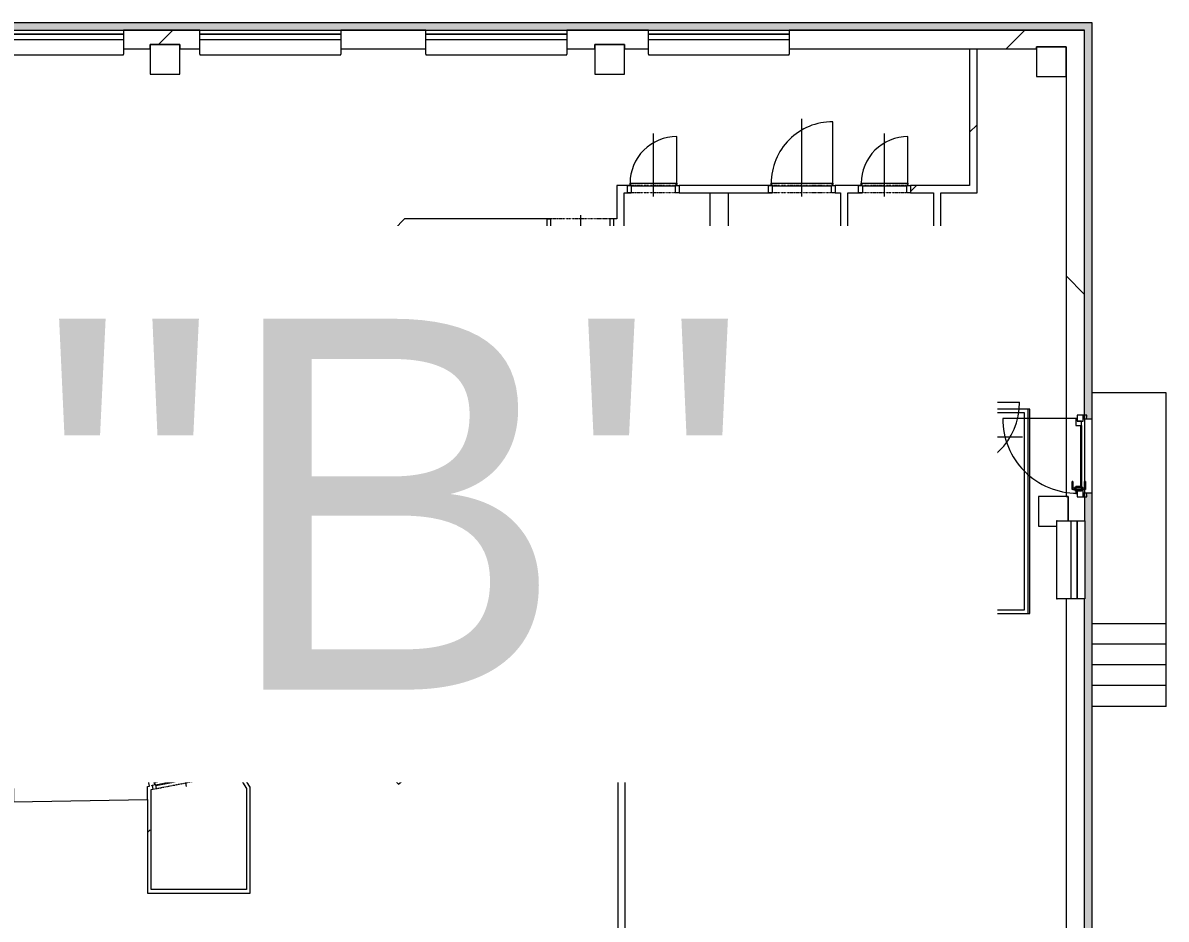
# Model space of a CAD drawing. Header units: millimetres. Extents: x -3281 to 232784, y -45352 to 20466.
# Drawn here: x 153150 to 168576, y -4219 to 7864 of the extents above; entities that cross this region are included whole.
import ezdxf

# ---------------------------------------------------------------- set-up
doc = ezdxf.new("R2010")
doc.units = ezdxf.units.MM
doc.linetypes.add('Čerchovaná se dvěma tečkami', pattern=[2.59, 1, -0.53, 0, -0.53, 0, -0.53])
for name, color, linetype, lineweight in [('A-AREA', 32, 'Continuous', 13), ('A-DOOR', 31, 'Continuous', 13), ('A-DOOR-FRAM', 31, 'Continuous', 25), ('A-FLOR', 192, 'Continuous', 13), ('A-FLOR-HRAL', 11, 'Continuous', 13), ('A-GENM', 13, 'Continuous', 13), ('A-GLAZ', 151, 'Continuous', 13), ('A-GLAZ-SILL', 1, 'Continuous', 13), ('A-WALL', 113, 'Continuous', 13), ('G-ANNO-TEXT', 231, 'Continuous', 9), ('I-FURN', 30, 'Continuous', 9), ('S-COLS', 52, 'Continuous', 13), ('S-STRS', 31, 'Continuous', 13), ('S-STRS-MBND', 31, 'Continuous', 13)]:
    doc.layers.add(name, color=color, linetype=linetype, lineweight=lineweight)
doc.layers.add('A-WALL-PATT', color=111, linetype='Continuous')
doc.styles.add('Arial_3', font='arial.ttf', dxfattribs={"height": 5000})
pattern_1 = [(45, (83167, 0), (-7184.2, 7184.2), []), (45, (86041, 0), (-7184.2, 7184.2), []), (45, (91788, 0), (-4310.5, 10057.9), [4064, -2032, 67.06, -1964.94])]
pattern_2 = [(45, (83167, 0), (-4242.64, 4242.64), [])]
pattern_3 = [(45, (83167, 0), (-7184.2, 7184.2), []), (45, (86041, -3e-12), (-7184.2, 7184.2), []), (45, (91788, -7e-12), (-4310.5, 10057.9), [4064, -2032, 67.06, -1964.94])]

# ---------------------------------------------------------------- blocks, each defined once
blk = doc.blocks.new('OKNO_2k_ - OKNO_2k_1900x1400-1963744-Mapka _ závislý 11')
at = {"layer": 'A-GLAZ', "lineweight": 9}
for p, q in [((-950, 126), (950, 126)), ((-950, 75), (-950, 126)), ((950, 75), (-950, 75)), ((-950, 75), (950, 75)), ((-950, -5), (-950, 75)), ((950, 126), (950, 75)), ((950, 75), (950, -5)), ((950, -5), (-950, -5))]:
    blk.add_line(p, q, dxfattribs=at)
blk = doc.blocks.new('Betonový čtvercový sloup - 400 x 400-2030943-Mapka _ závislý 11')
at = {"layer": 'S-COLS', "lineweight": 9}
h = blk.add_hatch(dxfattribs=at)
h.set_pattern_fill('FP_226', color=256, style=0, pattern_type=2)
h.set_pattern_definition([(45, (-77898, -1279), (-7184.2, 7184.2), []), (45, (-75025, -1279), (-7184.2, 7184.2), []), (45, (-69277, -1279), (-4310.5, 10057.9), [4064, -2032, 67.06, -1964.94])])
h.paths.add_polyline_path([(200, -200), (200, 200), (-200, 200), (-200, -200)])
for p, q in [((200, 200), (-200, 200)), ((-200, 200), (-200, -200)), ((200, -200), (200, 200)), ((-200, -200), (200, -200))]:
    blk.add_line(p, q, dxfattribs=at)
blk = doc.blocks.new('Betonový čtvercový sloup - 400 x 400-V93-Mapka _ závislý 11')
at = {"layer": 'S-COLS', "lineweight": 9}
h = blk.add_hatch(dxfattribs=at)
h.set_pattern_fill('FP_227', color=256, style=0, pattern_type=2)
h.set_pattern_definition([(45, (-71899, -1279), (-7184.2, 7184.2), []), (45, (-69026, -1279), (-7184.2, 7184.2), []), (45, (-63278, -1279), (-4310.5, 10057.9), [4064, -2032, 67.06, -1964.94])])
h.paths.add_polyline_path([(200, -200), (200, 200), (-200, 200), (-200, -200)])
for p, q in [((200, 200), (-200, 200)), ((-200, 200), (-200, -200)), ((200, -200), (200, 200)), ((-200, -200), (200, -200))]:
    blk.add_line(p, q, dxfattribs=at)
blk = doc.blocks.new('OKNO_1k - OKNO_1k_900x550-2034296-Mapka _ závislý 11')
at = {"layer": 'A-GLAZ', "lineweight": 9}
for p, q in [((-525, 126), (525, 126)), ((-525, 25), (-525, 126)), ((525, 25), (-525, 25)), ((-525, 25), (525, 25)), ((-525, -55), (-525, 25)), ((525, 126), (525, 25)), ((525, 25), (525, -55)), ((525, -55), (-525, -55))]:
    blk.add_line(p, q, dxfattribs=at)
blk = doc.blocks.new('parapet s nosem_vnitní - parapet s nosem_vnitní-1688577-Mapka _ závislý 11')
at = {"layer": 'A-GENM', "lineweight": 9}
for p, q in [((-525, -190), (-525, 0)), ((525, 0), (525, -190)), ((-525, -190), (-525, -200)), ((-525, -200), (525, -200)), ((-525, -200), (525, -200)), ((525, -200), (525, -190))]:
    blk.add_line(p, q, dxfattribs=at)
blk = doc.blocks.new('parapet s nosem_vnitní - parapet s nosem_vnitní-1349022-Mapka _ závislý 11')
at = {"layer": 'A-GENM', "lineweight": 9}
for p, q in [((-950, -190), (-950, 0)), ((950, 0), (950, -190)), ((-950, -190), (-950, -200)), ((-950, -200), (950, -200)), ((-950, -200), (950, -200)), ((950, -200), (950, -190))]:
    blk.add_line(p, q, dxfattribs=at)
blk = doc.blocks.new('OKNO_dvere vchod_1k_nadsvetlik - vstupni dvere 1000_2200-1689678-Mapka _ závislý 11')
at = {"layer": 'A-GLAZ', "lineweight": 9}
for p, q in [((-990, -20), (-1040, -20)), ((-1040, -20), (-1040, -71)), ((-1040, -70), (-1040, -150)), ((-960, -70), (-1040, -70)), ((-1040, -71), (-990, -71)), ((-1040, -150), (-960, -150)), ((-995, -150), (-995, -1155)), ((-960, -150), (-995, -150)), ((-995, -150), (-995, -170)), ((-990, -71), (-990, -20)), ((-960, -150), (-960, -70)), ((-960, -90), (-960, -150)), ((-900, -90), (-960, -90)), ((-900, -170), (-900, -90)), ((-900, -90), (-80, -90)), ((-147, -40), (-37, -40)), ((-37, -40), (-147, -40)), ((-147, -53), (-147, -40)), ((-147, -40), (-147, -53)), ((-147, -53), (-37, -53)), ((-37, -53), (-147, -53)), ((-20, -90), (-80, -90)), ((-80, -90), (-80, -170)), ((-70, -80), (-70, -180)), ((-24, -80), (-70, -80)), ((-24, -80), (-70, -80)), ((-24, -80), (-70, -80)), ((-24, -80), (-70, -80)), ((-57, -53), (-57, -207)), ((-37, -53), (-57, -53)), ((-37, -53), (-57, -53)), ((-51, -80), (-43, -80)), ((-51, -80), (-43, -80)), ((-37, -40), (-37, -53)), ((-37, -40), (-37, -53)), ((-37, -207), (-37, -53)), ((-24, -180), (-24, -80)), ((-24, -180), (-24, -151)), ((60, -70), (-20, -70)), ((-20, -70), (-20, -150)), ((-20, -150), (-20, -90)), ((-20, -150), (60, -150)), ((15, -150), (-20, -150)), ((60, -20), (10, -20)), ((10, -20), (10, -71)), ((10, -71), (60, -71)), ((15, -170), (15, -150)), ((60, -71), (60, -20)), ((60, -150), (60, -70)), ((-995, -170), (-900, -170)), ((-147, -207), (-37, -207)), ((-37, -207), (-147, -207)), ((-147, -207), (-147, -220)), ((-147, -220), (-147, -207)), ((-147, -220), (-37, -220)), ((-37, -220), (-147, -220)), ((-80, -170), (15, -170)), ((-70, -180), (-24, -180)), ((-70, -180), (-24, -180)), ((-70, -180), (-24, -180)), ((-70, -180), (-24, -180)), ((-57, -207), (-37, -207)), ((-57, -207), (-37, -207)), ((-43, -180), (-51, -180)), ((-43, -180), (-51, -180)), ((-37, -207), (-37, -220)), ((-37, -207), (-37, -220))]:
    blk.add_line(p, q, dxfattribs=at)
blk.add_arc((-995, -150), 1005, 270, 0, dxfattribs=at)
at = {"layer": 'A-GLAZ-SILL', "lineweight": 9}
blk.add_line((-1040, -50), (60, -50), dxfattribs=at)
blk = doc.blocks.new('DVERE_1k_oblozka - DD03_01_600x1970_koupelna-2058719-Mapka _ závislý 11')
at = {"layer": 'A-DOOR', "lineweight": 9}
for p, q in [((-315, 47), (-315, 707)), ((0, -103), (0, 747)), ((-300, 47), (-350, 47)), ((-350, 47), (-350, -53)), ((315, 77), (-315, 77)), ((-315, 77), (-315, 62)), ((-315, 62), (-300, 62)), ((-300, -53), (-300, 47)), ((-300, 37), (300, 37)), ((205, 77), (-205, 77)), ((300, 62), (315, 62)), ((350, 47), (300, 47)), ((300, 47), (300, -53)), ((315, 62), (315, 77)), ((315, 77), (315, 47)), ((350, -53), (350, 47)), ((-350, -53), (-300, -53)), ((300, -53), (350, -53))]:
    blk.add_line(p, q, dxfattribs=at)
at = {"layer": 'A-DOOR', "linetype": 'Čerchovaná se dvěma tečkami', "lineweight": 9}
for p, q in [((-300, 47), (300, 47)), ((-300, -53), (300, -53))]:
    blk.add_line(p, q, dxfattribs=at)
at = {"layer": 'A-DOOR', "lineweight": 9}
blk.add_arc((-315, 77), 630, 360, 90, dxfattribs=at)
at = {"layer": 'A-DOOR-FRAM', "lineweight": 9}
for p, q in [((-300, 47), (-350, 47)), ((-300, -53), (-300, 47)), ((300, 47), (300, -53)), ((300, 47), (350, 47)), ((-350, -53), (-300, -53)), ((350, -53), (300, -53))]:
    blk.add_line(p, q, dxfattribs=at)
blk = doc.blocks.new('DVERE_1k_oblozka - DD03_01_600x1970_koupelna-2058716-Mapka _ závislý 11')
at = {"layer": 'A-DOOR', "lineweight": 9}
for p, q in [((-350, 53), (-300, 53)), ((-350, -47), (-350, 53)), ((-300, 53), (-300, -47)), ((0, 103), (0, -747)), ((300, 53), (350, 53)), ((300, -47), (300, 53)), ((350, 53), (350, -47)), ((-300, -47), (-350, -47)), ((-315, -47), (-315, -707)), ((-315, -62), (-300, -62)), ((-315, -77), (-315, -62)), ((315, -77), (-315, -77)), ((-300, -37), (300, -37)), ((205, -77), (-205, -77)), ((350, -47), (300, -47)), ((300, -62), (315, -62)), ((315, -77), (315, -47)), ((315, -62), (315, -77))]:
    blk.add_line(p, q, dxfattribs=at)
at = {"layer": 'A-DOOR', "linetype": 'Čerchovaná se dvěma tečkami', "lineweight": 9}
for p, q in [((-300, 53), (300, 53)), ((-300, -47), (300, -47))]:
    blk.add_line(p, q, dxfattribs=at)
at = {"layer": 'A-DOOR', "lineweight": 9}
blk.add_arc((-315, -77), 630, 270, 0, dxfattribs=at)
at = {"layer": 'A-DOOR-FRAM', "lineweight": 9}
for p, q in [((-350, 53), (-300, 53)), ((-300, 53), (-300, -47)), ((300, -47), (300, 53)), ((350, 53), (300, 53)), ((-300, -47), (-350, -47)), ((300, -47), (350, -47))]:
    blk.add_line(p, q, dxfattribs=at)
blk = doc.blocks.new('DVERE_1k_oblozka - DD03_01_900x1970-2058718-Mapka _ závislý 11')
at = {"layer": 'A-DOOR', "lineweight": 9}
for p, q in [((-465, 47), (-465, 1007)), ((0, -103), (0, 1047)), ((-450, 47), (-500, 47)), ((-500, 47), (-500, -53)), ((465, 77), (-465, 77)), ((-465, 77), (-465, 62)), ((-465, 62), (-450, 62)), ((-450, -53), (-450, 47)), ((-450, 37), (450, 37)), ((355, 77), (-355, 77)), ((450, 62), (465, 62)), ((500, 47), (450, 47)), ((450, 47), (450, -53)), ((465, 62), (465, 77)), ((465, 77), (465, 47)), ((500, -53), (500, 47)), ((-500, -53), (-450, -53)), ((450, -53), (500, -53))]:
    blk.add_line(p, q, dxfattribs=at)
at = {"layer": 'A-DOOR', "linetype": 'Čerchovaná se dvěma tečkami', "lineweight": 9}
for p, q in [((-450, 47), (450, 47)), ((-450, -53), (450, -53))]:
    blk.add_line(p, q, dxfattribs=at)
at = {"layer": 'A-DOOR', "lineweight": 9}
blk.add_arc((-465, 77), 930, 360, 90, dxfattribs=at)
at = {"layer": 'A-DOOR-FRAM', "lineweight": 9}
for p, q in [((-450, 47), (-500, 47)), ((-450, -53), (-450, 47)), ((450, 47), (450, -53)), ((450, 47), (500, 47)), ((-500, -53), (-450, -53)), ((500, -53), (450, -53))]:
    blk.add_line(p, q, dxfattribs=at)
blk = doc.blocks.new('DVERE_1k_oblozka - DD03_01_800x1970_koupelna-1930961-Mapka _ závislý 11')
at = {"layer": 'A-DOOR', "lineweight": 9}
for p, q in [((-415, 72), (-415, 932)), ((0, -128), (0, 972)), ((-400, 72), (-450, 72)), ((-450, 72), (-450, -78)), ((415, 102), (-415, 102)), ((-415, 102), (-415, 87)), ((-415, 87), (-400, 87)), ((-400, -78), (-400, 72)), ((-400, 62), (400, 62)), ((305, 102), (-305, 102)), ((400, 87), (415, 87)), ((450, 72), (400, 72)), ((400, 72), (400, -78)), ((415, 87), (415, 102)), ((415, 102), (415, 72)), ((450, -78), (450, 72)), ((-450, -78), (-400, -78)), ((400, -78), (450, -78))]:
    blk.add_line(p, q, dxfattribs=at)
at = {"layer": 'A-DOOR', "linetype": 'Čerchovaná se dvěma tečkami', "lineweight": 9}
for p, q in [((-400, 72), (400, 72)), ((-400, -78), (400, -78))]:
    blk.add_line(p, q, dxfattribs=at)
at = {"layer": 'A-DOOR', "lineweight": 9}
blk.add_arc((-415, 102), 830, 360, 90, dxfattribs=at)
at = {"layer": 'A-DOOR-FRAM', "lineweight": 9}
for p, q in [((-400, 72), (-450, 72)), ((-400, -78), (-400, 72)), ((400, 72), (400, -78)), ((400, 72), (450, 72)), ((-450, -78), (-400, -78)), ((450, -78), (400, -78))]:
    blk.add_line(p, q, dxfattribs=at)
blk = doc.blocks.new('DVERE_1k_oblozka - DD03_01_600x1970_koupelna-2058720-Mapka _ závislý 11')
at = {"layer": 'A-DOOR', "lineweight": 9}
for p, q in [((0, -128), (0, 772)), ((-315, 72), (-315, 732)), ((-300, 72), (-350, 72)), ((-350, 72), (-350, -78)), ((315, 102), (-315, 102)), ((-315, 102), (-315, 87)), ((-315, 87), (-300, 87)), ((-300, -78), (-300, 72)), ((-300, 62), (300, 62)), ((205, 102), (-205, 102)), ((300, 87), (315, 87)), ((350, 72), (300, 72)), ((300, 72), (300, -78)), ((315, 87), (315, 102)), ((315, 102), (315, 72)), ((350, -78), (350, 72)), ((-350, -78), (-300, -78)), ((300, -78), (350, -78))]:
    blk.add_line(p, q, dxfattribs=at)
at = {"layer": 'A-DOOR', "linetype": 'Čerchovaná se dvěma tečkami', "lineweight": 9}
for p, q in [((-300, 72), (300, 72)), ((-300, -78), (300, -78))]:
    blk.add_line(p, q, dxfattribs=at)
at = {"layer": 'A-DOOR', "lineweight": 9}
blk.add_arc((-315, 102), 630, 360, 90, dxfattribs=at)
at = {"layer": 'A-DOOR-FRAM', "lineweight": 9}
for p, q in [((-300, 72), (-350, 72)), ((-300, -78), (-300, 72)), ((300, 72), (300, -78)), ((300, 72), (350, 72)), ((-350, -78), (-300, -78)), ((350, -78), (300, -78))]:
    blk.add_line(p, q, dxfattribs=at)
blk = doc.blocks.new('DVERE_1k_oblozka - DD03_01_800x1970_koupelna-2058714-Mapka _ závislý 11')
at = {"layer": 'A-DOOR', "lineweight": 9}
for p, q in [((0, -103), (0, 947)), ((-415, 47), (-415, 907)), ((-400, 47), (-450, 47)), ((-450, 47), (-450, -53)), ((415, 77), (-415, 77)), ((-415, 77), (-415, 62)), ((-415, 62), (-400, 62)), ((-400, -53), (-400, 47)), ((-400, 37), (400, 37)), ((305, 77), (-305, 77)), ((400, 62), (415, 62)), ((450, 47), (400, 47)), ((400, 47), (400, -53)), ((415, 62), (415, 77)), ((415, 77), (415, 47)), ((450, -53), (450, 47)), ((-450, -53), (-400, -53)), ((400, -53), (450, -53))]:
    blk.add_line(p, q, dxfattribs=at)
at = {"layer": 'A-DOOR', "linetype": 'Čerchovaná se dvěma tečkami', "lineweight": 9}
for p, q in [((-400, 47), (400, 47)), ((-400, -53), (400, -53))]:
    blk.add_line(p, q, dxfattribs=at)
at = {"layer": 'A-DOOR', "lineweight": 9}
blk.add_arc((-415, 77), 830, 360, 90, dxfattribs=at)
at = {"layer": 'A-DOOR-FRAM', "lineweight": 9}
for p, q in [((-400, 47), (-450, 47)), ((-400, -53), (-400, 47)), ((400, 47), (400, -53)), ((400, 47), (450, 47)), ((-450, -53), (-400, -53)), ((450, -53), (400, -53))]:
    blk.add_line(p, q, dxfattribs=at)
blk = doc.blocks.new('DVERE_1k_oblozka - DD03_01_800x1970_koupelna-2058717-Mapka _ závislý 11')
at = {"layer": 'A-DOOR', "lineweight": 9}
for p, q in [((-450, 53), (-400, 53)), ((-450, -47), (-450, 53)), ((-400, 53), (-400, -47)), ((0, 103), (0, -947)), ((400, 53), (450, 53)), ((400, -47), (400, 53)), ((450, 53), (450, -47)), ((-400, -47), (-450, -47)), ((-415, -47), (-415, -907)), ((-415, -62), (-400, -62)), ((-415, -77), (-415, -62)), ((415, -77), (-415, -77)), ((-400, -37), (400, -37)), ((305, -77), (-305, -77)), ((450, -47), (400, -47)), ((400, -62), (415, -62)), ((415, -77), (415, -47)), ((415, -62), (415, -77))]:
    blk.add_line(p, q, dxfattribs=at)
at = {"layer": 'A-DOOR', "linetype": 'Čerchovaná se dvěma tečkami', "lineweight": 9}
for p, q in [((-400, 53), (400, 53)), ((-400, -47), (400, -47))]:
    blk.add_line(p, q, dxfattribs=at)
at = {"layer": 'A-DOOR', "lineweight": 9}
blk.add_arc((-415, -77), 830, 270, 0, dxfattribs=at)
at = {"layer": 'A-DOOR-FRAM', "lineweight": 9}
for p, q in [((-450, 53), (-400, 53)), ((-400, 53), (-400, -47)), ((400, -47), (400, 53)), ((450, 53), (400, 53)), ((-400, -47), (-450, -47)), ((400, -47), (450, -47))]:
    blk.add_line(p, q, dxfattribs=at)
blk = doc.blocks.new('Typ horního madla - Horní madlo_Vnitřní_-2021735-Mapka _ závislý 11')
at = {"layer": 'A-FLOR-HRAL', "lineweight": 9}
for p, q in [((81250, 2608), (81250, 2658)), ((82650, 2658), (81250, 2658)), ((83549, 2658), (82650, 2658)), ((83549, -97), (83549, 2658)), ((82650, 2608), (81250, 2608)), ((83499, 2608), (82650, 2608)), ((83499, -47), (83499, 2608)), ((78696, -47), (78696, -97)), ((78696, -47), (80352, -47)), ((78696, -97), (80375, -97)), ((80375, -97), (80352, -47)), ((80352, -47), (82336, -47)), ((80375, -97), (82336, -97)), ((82336, -47), (83499, -47)), ((82336, -97), (83549, -97))]:
    blk.add_line(p, q, dxfattribs=at)
blk = doc.blocks.new('Typ horního madla - Horní madlo_Vnitřní_-2021751-Mapka _ závislý 11')
at = {"layer": 'A-FLOR-HRAL', "lineweight": 9}
for p, q in [((80970, 1459), (80970, 1509)), ((82295, 1509), (80970, 1509)), ((82295, 1459), (80970, 1459)), ((82420, 1509), (82295, 1509)), ((82370, 1459), (82295, 1459)), ((82370, 1384), (82370, 1459)), ((82420, 1384), (82420, 1509)), ((82370, 1102), (82370, 1384)), ((82420, 1052), (82420, 1384)), ((78976, 1102), (78976, 1052)), ((78976, 1102), (79816, 1102)), ((79839, 1052), (79816, 1102)), ((79816, 1102), (82336, 1102)), ((82336, 1102), (82370, 1102)), ((78976, 1052), (79839, 1052)), ((79839, 1052), (82336, 1052)), ((82336, 1052), (82420, 1052))]:
    blk.add_line(p, q, dxfattribs=at)
blk = doc.blocks.new('Kóje - Kóje-2061615-Mapka _ závislý 11')
at = {"layer": 'I-FURN'}
for p, q in [((73972, 4123), (73684, 3825)), ((74108, 3991), (73972, 4123)), ((74160, 4045), (74108, 3991)), ((75065, 2804), (74160, 4045)), ((73684, 3825), (73821, 3702)), ((73821, 3702), (74611, 2602)), ((75368, 1291), (75065, 2804)), ((74611, 2602), (74886, 1290)), ((74886, 1290), (74622, -49)), ((75112, -258), (75417, 1291)), ((75417, 1291), (75368, 1291)), ((74622, -49), (73878, -1154)), ((74236, -1556), (75112, -258)), ((67354, -981), (67091, -1259)), ((67689, -1216), (67354, -981)), ((67482, -1523), (67689, -1216)), ((73878, -1154), (72768, -1878)), ((67091, -1259), (67482, -1523)), ((73001, -2362), (74236, -1556)), ((68519, -1773), (68311, -2082)), ((68684, -1884), (68519, -1773)), ((68884, -1916), (68684, -1884)), ((68827, -2280), (68884, -1916)), ((72768, -1878), (72572, -1920)), ((72572, -1920), (72641, -2243)), ((68311, -2082), (68530, -2229)), ((69814, -2080), (69752, -2440)), ((70006, -2113), (69814, -2080)), ((71421, -2104), (70006, -2113)), ((71617, -2065), (71421, -2104)), ((71694, -2425), (71617, -2065)), ((68530, -2229), (68827, -2280)), ((72641, -2243), (72895, -2194)), ((72895, -2194), (73001, -2362)), ((69752, -2440), (69855, -2458)), ((69855, -2458), (69855, -2638)), ((71665, -2430), (71694, -2425)), ((71665, -2606), (71665, -2430)), ((69855, -2638), (71665, -2606))]:
    blk.add_line(p, q, dxfattribs=at)
blk = doc.blocks.new('DVERE_1k_oblozka - DD03_01_800x1970_koupelna-2042788-Mapka _ závislý 11')
at = {"layer": 'A-DOOR', "lineweight": 9}
for p, q in [((-415, 22), (-415, 882)), ((0, -78), (0, 922)), ((-400, 22), (-450, 22)), ((-450, 22), (-450, -28)), ((415, 52), (-415, 52)), ((-415, 52), (-415, 37)), ((-415, 37), (-400, 37)), ((-400, -28), (-400, 22)), ((-400, 12), (400, 12)), ((305, 52), (-305, 52)), ((400, 37), (415, 37)), ((450, 22), (400, 22)), ((400, 22), (400, -28)), ((415, 37), (415, 52)), ((415, 52), (415, 22)), ((450, -28), (450, 22)), ((-450, -28), (-400, -28)), ((400, -28), (450, -28))]:
    blk.add_line(p, q, dxfattribs=at)
at = {"layer": 'A-DOOR', "linetype": 'Čerchovaná se dvěma tečkami', "lineweight": 9}
for p, q in [((-400, 22), (400, 22)), ((-400, -28), (400, -28))]:
    blk.add_line(p, q, dxfattribs=at)
at = {"layer": 'A-DOOR', "lineweight": 9}
blk.add_arc((-415, 52), 830, 360, 90, dxfattribs=at)
at = {"layer": 'A-DOOR-FRAM', "lineweight": 9}
for p, q in [((-400, 22), (-450, 22)), ((-400, -28), (-400, 22)), ((400, 22), (400, -28)), ((400, 22), (450, 22)), ((-450, -28), (-400, -28)), ((450, -28), (400, -28))]:
    blk.add_line(p, q, dxfattribs=at)

msp = doc.modelspace()

# ---------------------------------------------------------------- hatches: boundary and pattern name
at = {"layer": 'A-WALL-PATT', "lineweight": 9}
msp.add_hatch(color=256, dxfattribs=at).paths.add_polyline_path([(167575.6, 7764.2), (167575.6, 7864.2), (148616.5, 7864.2), (148616.5, 7764.2), (167525.6, 7764.2)])
h = msp.add_hatch(dxfattribs=at)
h.set_pattern_fill('FP_189', color=256, angle=-315, style=0, pattern_type=2)
h.set_pattern_definition([(225, (155172, 7764), (5747.4, -5747.4), []), (180, (146014.4, 5072), (-5747.4, -5747.4), [1016, -10478.7]), (225, (144998.4, 5072), (5747.4, -5747.4), [1016, -7112]), (270, (144280, 4353.7), (5747.4, -5747.4), [1016, -10478.7]), (315, (144280, 3338), (5747.4, 5747.4), [1016, -7112]), (180, (146014.4, 2619.3), (-5747.4, -5747.4), [1016, -10478.7]), (225, (146733, 3338), (5747.4, -5747.4), [1016, -7112]), (270, (146733, 4353.7), (5747.4, -5747.4), [1016, -10478.7]), (315, (146014.4, 5072), (5747.4, 5747.4), [1016, -7112]), (225, (143351, 1690.4), (5747.4, -5747.4), [2032, -6096])])
h.paths.add_polyline_path([(167225.6, 7514.3), (167475.6, 7514.3), (167475.6, 7764.3), (163489.5, 7764.3), (163489.5, 7514.3), (166825.6, 7514.3), (166825.6, 7539.3), (167225.6, 7539.3)])
h.paths.add_polyline_path([(158589.5, 7514.3), (158589.5, 7764.3), (157439.5, 7764.3), (157439.5, 7514.3)])
h.paths.add_polyline_path([(155539.5, 7514.3), (155539.5, 7764.3), (154509.5, 7764.3), (154509.5, 7514.3), (154866.5, 7514.3), (154866.5, 7574.3), (155266.5, 7574.3), (155266.5, 7514.3)])
h.paths.add_polyline_path([(149266.5, 7514.3), (152609.5, 7514.3), (152609.5, 7764.3), (148616.5, 7764.3), (148616.5, 7514.3), (148866.5, 7514.3)])
h.paths.add_polyline_path([(161589.5, 7514.3), (161589.5, 7764.3), (160489.5, 7764.3), (160489.5, 7514.3), (160865.6, 7514.3), (160865.6, 7574.3), (161265.6, 7574.3), (161265.6, 7514.3)])
h = msp.add_hatch(color=256, dxfattribs=at)
h.paths.add_polyline_path([(167575.6, -5126.6), (167575.6, 1524.3), (167525.6, 1524.3), (167505.6, 1474.3), (167475.6, 1474.3), (167475.6, -5126.6), (167525.6, -5126.6)])
h.paths.add_polyline_path([(167525.6, 2524.3), (167575.6, 2524.3), (167575.6, 7764.2), (167475.6, 7764.2), (167475.6, 2574.3), (167505.6, 2574.3)])
h = msp.add_hatch(dxfattribs=at)
h.set_pattern_fill('FP_166', color=256, style=0, pattern_type=2)
h.set_pattern_definition(pattern_2)
h.paths.add_polyline_path([(166024.1, 5671.9), (166024.1, 7514.3), (165924.1, 7514.3), (165924.1, 5671.9)])
h = msp.add_hatch(dxfattribs=at)
h.set_pattern_fill('FP_190', color=256, angle=45, style=0, pattern_type=2)
h.set_pattern_definition([(135, (167475.6, 4192.5), (-5747, -5747), []), (90, (164783.4, 13350.4), (-5747.4, 5747.4), [1016, -10478.7]), (135, (164783.4, 14366.4), (-5747.4, -5747.4), [1016, -7112]), (180, (164065, 15085), (-5747.4, -5747.4), [1016, -10478.7]), (225, (163049, 15085), (5747.4, -5747.4), [1016, -7112]), (90, (162330.6, 13350.4), (-5747.4, 5747.4), [1016, -10478.7]), (135, (163049, 12632), (-5747.4, -5747.4), [1016, -7112]), (180, (164065, 12632), (-5747.4, -5747.4), [1016, -10478.7]), (225, (164783.4, 13350.4), (5747.4, -5747.4), [1016, -7112]), (135, (161402, 16014), (-5747.4, -5747.4), [2032, -6096])])
h.paths.add_polyline_path([(167475.6, -4876.6), (167475.6, 99.3), (167225.6, 99.3), (167225.6, -4876.6), (167255.6, -4876.6)])
h.paths.add_polyline_path([(167295.6, 1149.3), (167475.6, 1149.3), (167454.6, 1474.3), (167375.6, 1479.3), (167375.6, 1614.3), (167425.6, 1614.3), (167403.9, 2434.3), (167355.6, 2434.3), (167375.6, 2494.4), (167375.6, 2574.3), (167475.6, 2574.3), (167475.6, 7514.3), (167225.6, 7514.3), (167225.6, 1479.3), (167255.6, 1474.3), (167255.6, 1149.3), (167294.6, 1149.3)])
h = msp.add_hatch(dxfattribs=at)
h.set_pattern_fill('FP_166', color=256, style=0, pattern_type=2)
h.set_pattern_definition(pattern_2)
h.paths.add_polyline_path([(164112.2, 5571.9), (164427.1, 5571.9), (164427.1, 5671.9), (164112.2, 5671.9)])
h.paths.add_polyline_path([(161162.1, 5571.9), (161307.1, 5571.9), (161307.1, 5671.9), (161162.1, 5671.9)])
h.paths.add_polyline_path([(166024.1, 5571.9), (166024.1, 5671.9), (165127.1, 5671.9), (165127.1, 5571.9), (165537.1, 5571.9)])
h.paths.add_polyline_path([(162669.7, 5571.9), (163212.2, 5571.9), (163212.2, 5671.9), (162007.1, 5671.9), (162007.1, 5571.9), (162419.7, 5571.9)])
h = msp.add_hatch(dxfattribs=at)
h.set_pattern_fill('FP_243', color=256, angle=45, style=0, pattern_type=2)
h.set_pattern_definition([(315, (162420, 1436), (5747, 5747), []), (270, (165112, -7722), (5747.4, -5747.4), [1016, -10478.7]), (315, (165112, -8738), (5747.4, 5747.4), [1016, -7112]), (2e-13, (165830, -9456.6), (5747.4, 5747.4), [1016, -10478.7]), (45, (166846, -9456.6), (-5747.4, 5747.4), [1016, -7112]), (270, (167564.7, -7722), (5747.4, -5747.4), [1016, -10478.7]), (315, (166846, -7004), (5747.4, 5747.4), [1016, -7112]), (2e-13, (165830, -7004), (5747.4, 5747.4), [1016, -10478.7]), (45, (165112, -7722), (-5747.4, 5747.4), [1016, -7112]), (315, (168493.5, -10385.4), (5747.4, 5747.4), [2032, -6096])])
h.paths.add_polyline_path([(162669.7, 3046.9), (162669.7, 5571.9), (162419.7, 5571.9), (162419.7, 3046.9)])
h = msp.add_hatch(dxfattribs=at)
h.set_pattern_fill('FP_166', color=256, style=0, pattern_type=2)
h.set_pattern_definition(pattern_2)
h.paths.add_polyline_path([(164282.2, 4006.9), (164282.2, 5571.9), (164182.2, 5571.9), (164182.2, 4006.9), (164215.6, 4006.9)])
h = msp.add_hatch(dxfattribs=at)
h.set_pattern_fill('FP_166', color=256, style=0, pattern_type=2)
h.set_pattern_definition(pattern_2)
h.paths.add_polyline_path([(165437.1, 3856.9), (165437.1, 4006.9), (165152.1, 4006.9), (165152.1, 3856.9)])
h.paths.add_polyline_path([(163903, 3856.9), (164452.1, 3856.9), (164452.1, 4006.9), (162669.7, 4006.9), (162669.7, 3856.9), (163803, 3856.9)])
h = msp.add_hatch(dxfattribs=at)
h.set_pattern_fill('FP_254', color=256, angle=45, style=0, pattern_type=2)
h.set_pattern_definition([(68.546, (83167, 0), (-9456, 3716), []), (68.546, (85802, 1148), (-9456, 3716), []), (68.546, (91070, 3444), (-7969.6, 7498.5), [4064, -2032, 67.06, -1964.94])])
h.paths.add_polyline_path([(157782.9, 2579.9), (157778.5, 2601.7), (157778.5, 2590.1)])
h.paths.add_polyline_path([(158237.2, 2777.8), (159356.9, 3265.7), (159336.9, 3311.6), (158217.6, 2823.8), (158231.9, 2804.1)])
h = msp.add_hatch(dxfattribs=at)
h.set_pattern_fill('FP_166', color=256, style=0, pattern_type=2)
h.set_pattern_definition(pattern_2)
h.paths.add_polyline_path([(165537.1, 2946.9), (165537.1, 3046.9), (161162.1, 3046.9), (161162.1, 2946.9), (164215.6, 2946.9)])
h = msp.add_hatch(dxfattribs=at)
h.set_pattern_fill('FP_172', color=256, angle=45, style=0, pattern_type=2)
h.set_pattern_definition(pattern_3)
h.paths.add_polyline_path([(159766.1, 1265.8), (159766.1, 1315.8), (158530.4, 1315.8), (158535.5, 1290.8), (158584.3, 1290.1), (158584.5, 1265.8)])
h = msp.add_hatch(dxfattribs=at)
h.set_pattern_fill('FP_253', color=256, angle=45, style=0, pattern_type=2)
h.set_pattern_definition([(22.455, (83167, 0), (-3880.7, 9389.7), []), (22.455, (85821, -1102), (-3880.7, 9389.7), []), (22.455, (91129, -3305), (-124.8, 10942), [4064, -2032, 67.06, -1964.94])])
h.paths.add_polyline_path([(159369, -720.1), (159388.2, -673.9), (158287.2, -216.9), (158279, -267.6), (158535.5, -374.1)])
h = msp.add_hatch(dxfattribs=at)
h.set_pattern_fill('FP_252', color=256, angle=45, style=0, pattern_type=2)
h.set_pattern_definition([(89, (83167, 0), (-10158.5, 177.3), []), (89, (85234, 1996), (-10158.5, 177.3), []), (89, (89369, 5989), (-10087.5, 4240.7), [4064, -2032, 67.06, -1964.94])])
h.paths.add_polyline_path([(158219.8, -2401.4), (158255.7, -2366.7), (157432.1, -1513.8), (157403.5, -1556.2), (158019.4, -2193.9)])
h = msp.add_hatch(dxfattribs=at)
h.set_pattern_fill('FP_251', color=256, angle=45, style=0, pattern_type=2)
h.set_pattern_definition([(55.876, (83167, 0), (-8410.7, 5699.6), []), (55.876, (85989, 542), (-8410.7, 5699.6), []), (55.876, (91633, 1627), (-6130.9, 9063.9), [4064, -2032, 67.06, -1964.94])])
h.paths.add_polyline_path([(155788.8, -2297.4), (156034.1, -2242.8), (155999.4, -2206), (155781.2, -2257.7)])
h = msp.add_hatch(dxfattribs=at)
h.set_pattern_fill('FP_255', color=256, angle=45, style=0, pattern_type=2)
h.set_pattern_definition([(77, (83167, 0), (-9899.6, 2285.5), []), (77, (85604, 1523), (-9899.6, 2285.5), []), (77, (90478, 4568), (-8985.4, 6245.3), [4064, -2032, 67.06, -1964.94])])
h.paths.add_polyline_path([(156167.2, -2455.8), (156167.2, -2361.4), (156038.3, -2198.5), (156009.9, -2204), (156108.9, -2362.4)])
h = msp.add_hatch(dxfattribs=at)
h.set_pattern_fill('FP_171', color=256, angle=45, style=0, pattern_type=2)
h.set_pattern_definition([(45, (83167, 0), (-7184.2, 7184.2), []), (45, (86041, -2e-12), (-7184.2, 7184.2), []), (45, (91788, -6e-12), (-4310.5, 10057.9), [4064, -2032, 67.06, -1964.94])])
h.paths.add_polyline_path([(154832.2, -3818.4), (154882.2, -3818.4), (154860.7, -2424.8), (154832.2, -2430.3), (154832.2, -3359.2)])
h = msp.add_hatch(dxfattribs=at)
h.set_pattern_fill('FP_171', color=256, angle=45, style=0, pattern_type=2)
h.set_pattern_definition(pattern_3)
h.paths.add_polyline_path([(156167.2, -3818.4), (156217.2, -3818.4), (156217.2, -2441.4), (156167.2, -2362.4), (156167.2, -3359.2)])
h = msp.add_hatch(dxfattribs=at)
h.set_pattern_fill('FP_172', color=256, angle=45, style=0, pattern_type=2)
h.set_pattern_definition(pattern_3)
h.paths.add_polyline_path([(156217.2, -3868.4), (156217.2, -3818.4), (154832.2, -3818.4), (154832.2, -3868.4), (156167.2, -3868.4)])
at = {"layer": 'S-COLS', "lineweight": 9}
h = msp.add_hatch(dxfattribs=at)
h.set_pattern_fill('FP_223', color=256, style=0, pattern_type=2)
h.set_pattern_definition(pattern_1)
h.paths.add_polyline_path([(154866.5, 7174.3), (155266.5, 7174.3), (155266.5, 7574.3), (154866.5, 7574.3), (154866.5, 7514.3)])
h = msp.add_hatch(dxfattribs=at)
h.set_pattern_fill('FP_223', color=256, style=0, pattern_type=2)
h.set_pattern_definition(pattern_1)
h.paths.add_polyline_path([(160865.6, 7174.3), (161265.6, 7174.3), (161265.6, 7574.3), (160865.6, 7574.3), (160865.6, 7514.3)])
h = msp.add_hatch(dxfattribs=at)
h.set_pattern_fill('FP_223', color=256, style=0, pattern_type=2)
h.set_pattern_definition(pattern_1)
h.paths.add_polyline_path([(166825.6, 7139.3), (167225.6, 7139.3), (167225.6, 7539.3), (166825.6, 7539.3), (166825.6, 7514.3)])
h = msp.add_hatch(dxfattribs=at)
h.set_pattern_fill('FP_223', color=256, style=0, pattern_type=2)
h.set_pattern_definition(pattern_1)
h.paths.add_polyline_path([(166855.6, 1079.3), (167098.5, 1079.3), (167105.6, 1149.3), (167255.6, 1149.3), (167255.6, 1479.3), (166855.6, 1479.3), (166855.6, 1149.3)])

# ---------------------------------------------------------------- linework, layer by layer
at = {"layer": 'A-AREA', "lineweight": 9}
msp.add_line((165637.1, 998.7), (165506.3, -290.9), dxfattribs=at)
at = {"layer": 'A-FLOR', "lineweight": 9}
for p, q in [((168575.6, 2878.5), (167575.6, 2878.5)), ((168575.6, -231.5), (168575.6, 2878.5)), ((167575.6, -231.5), (168575.6, -231.5))]:
    msp.add_line(p, q, dxfattribs=at)
at = {"layer": 'A-WALL', "lineweight": 9}
for p, q in [((167575.6, 7864.2), (148516.5, 7864.2)), ((155539.5, 7764.3), (154509.5, 7764.3)), ((154509.5, 7764.2), (155539.5, 7764.2)), ((158589.5, 7764.3), (157439.5, 7764.3)), ((157439.5, 7764.2), (158589.5, 7764.2)), ((161589.5, 7764.3), (160489.5, 7764.3)), ((160489.5, 7764.2), (161589.5, 7764.2)), ((167475.6, 7764.3), (163489.5, 7764.3)), ((163489.5, 7764.2), (167475.6, 7764.2)), ((167475.6, 2574.3), (167475.6, 7764.3)), ((167575.6, -5226.6), (167575.6, 7864.2)), ((154866.5, 7514.3), (154866.5, 7574.3)), ((154866.5, 7574.3), (155266.5, 7574.3)), ((155266.5, 7574.3), (155266.5, 7514.3)), ((160865.6, 7514.3), (160865.6, 7574.3)), ((160865.6, 7574.3), (161265.6, 7574.3)), ((161265.6, 7574.3), (161265.6, 7514.3)), ((154509.5, 7514.3), (154866.5, 7514.3)), ((155266.5, 7514.3), (155539.5, 7514.3)), ((157439.5, 7514.3), (158589.5, 7514.3)), ((160489.5, 7514.3), (160865.6, 7514.3)), ((161265.6, 7514.3), (161589.5, 7514.3)), ((163489.5, 7514.3), (166825.6, 7514.3)), ((165924.1, 7514.3), (165924.1, 5671.9)), ((166024.1, 5571.9), (166024.1, 7514.3)), ((166825.6, 7514.3), (166825.6, 7539.3)), ((166825.6, 7539.3), (167225.6, 7539.3)), ((167225.6, 7539.3), (167225.6, 1479.3)), ((161307.1, 5671.9), (161162.1, 5671.9)), ((161162.1, 5671.9), (161162.1, 5220.5)), ((161262.1, 5571.9), (161307.1, 5571.9)), ((161262.1, 3976.7), (161262.1, 5571.9)), ((163212.2, 5671.9), (162007.1, 5671.9)), ((162007.1, 5571.9), (163212.2, 5571.9)), ((162419.7, 5571.9), (162419.7, 3046.9)), ((162669.7, 3046.9), (162669.7, 5571.9)), ((164427.1, 5671.9), (164112.2, 5671.9)), ((164112.2, 5571.9), (164182.2, 5571.9)), ((164182.2, 5571.9), (164182.2, 4006.9)), ((164282.2, 5571.9), (164427.1, 5571.9)), ((164282.2, 4006.9), (164282.2, 5571.9)), ((165924.1, 5671.9), (165127.1, 5671.9)), ((165127.1, 5571.9), (165437.1, 5571.9)), ((165437.1, 5571.9), (165437.1, 4006.9)), ((165537.1, 5571.9), (166024.1, 5571.9)), ((165537.1, 3268.7), (165537.1, 5571.9)), ((158297.4, 5220.5), (157188.9, 4074.5)), ((160222.1, 5220.5), (158297.4, 5220.5)), ((161162.1, 5220.5), (161122.1, 5220.5)), ((157327.7, 4045.4), (158319.3, 5070.5)), ((158319.3, 5070.5), (160222.1, 5070.5)), ((161122.1, 5070.5), (161162.1, 5070.5)), ((161162.1, 5070.5), (161162.1, 2946.9)), ((161312.1, 3976.7), (161262.1, 3976.7)), ((161262.1, 3046.9), (161262.1, 3876.7)), ((161262.1, 3876.7), (161312.1, 3876.7)), ((162419.7, 3976.7), (162012.1, 3976.7)), ((162012.1, 3876.7), (162419.7, 3876.7)), ((164182.2, 4006.9), (162669.7, 4006.9)), ((162669.7, 3856.9), (163803, 3856.9)), ((163803, 3856.9), (163803, 3800.4)), ((163903, 3856.9), (164452.1, 3856.9)), ((163903, 3800.4), (163903, 3856.9)), ((164452.1, 4006.9), (164282.2, 4006.9)), ((165437.1, 4006.9), (165152.1, 4006.9)), ((165152.1, 3856.9), (165437.1, 3856.9)), ((165437.1, 3856.9), (165437.1, 3046.9)), ((159336.9, 3311.6), (158216.4, 2823.3)), ((158237.2, 2777.8), (159356.9, 3265.7)), ((159356.9, 3265.7), (159336.9, 3311.6)), ((165637.1, 3268.7), (165537.1, 3268.7)), ((165637.1, 2785.3), (165637.1, 3268.7)), ((163803, 3100.4), (163803, 3046.9)), ((163903, 3046.9), (163903, 3100.4)), ((161162.1, 2946.9), (165537.1, 2946.9)), ((163803, 3046.9), (161262.1, 3046.9)), ((165437.1, 3046.9), (163903, 3046.9)), ((165537.1, 2946.9), (165537.1, 2785.3)), ((157765.6, 2619.6), (157782.9, 2579.9)), ((167505.6, 2524.3), (167575.6, 2524.3)), ((167425.6, 1614.3), (167425.6, 2434.3)), ((165537.1, 1785.3), (165537.1, 1098.7)), ((165637.1, 998.7), (165637.1, 1785.3)), ((167225.6, 1479.3), (167255.6, 1479.3)), ((167255.6, 1479.3), (167255.6, 1149.3)), ((167475.6, 1474.3), (167475.6, 1149.3)), ((167575.6, 1524.3), (167505.6, 1524.3)), ((158047.3, 1315.8), (158047.3, 1265.8)), ((159766.1, 1315.8), (158530.4, 1315.8)), ((158579.5, 1265.8), (159766.1, 1265.8)), ((159766.1, 1265.8), (159766.1, 1315.8)), ((165537.1, 1098.7), (162987.1, 1098.7)), ((162987.1, 1051.8), (162987.1, 998.7)), ((162987.1, 998.7), (165637.1, 998.7)), ((167225.6, 99.3), (167225.6, -4876.6)), ((167475.6, -5126.6), (167475.6, 99.3)), ((161177.9, -98.3), (161177.9, -1105.6)), ((165507.8, -140.9), (161177.9, -98.3)), ((165506.3, -290.9), (165507.8, -140.9)), ((158270.8, -264.2), (159369, -720.1)), ((159388.2, -673.9), (158285.9, -216.4)), ((161277.9, -1105.6), (161277.9, -249.3)), ((161277.9, -249.3), (165506.3, -290.9)), ((168575.6, -1351.5), (168575.6, -231.5)), ((168575.6, -511.5), (167575.6, -511.5)), ((159369, -720.1), (159388.2, -673.9)), ((168575.6, -791.5), (167575.6, -791.5)), ((168575.6, -1071.5), (167575.6, -1071.5)), ((168575.6, -1351.5), (167575.6, -1351.5)), ((158255.7, -2366.7), (157432.1, -1513.8)), ((157403.5, -1556.2), (158219.8, -2401.4)), ((161177.9, -2005.6), (161177.9, -4534.8)), ((161277.9, -4876.6), (161277.9, -2005.6)), ((155808.2, -2242.8), (155779.4, -2248.3)), ((155788.8, -2297.4), (156038.3, -2249.4)), ((156038.3, -2249.4), (156167.2, -2455.8)), ((154895.5, -2418.1), (154882.2, -2420.7)), ((154882.2, -2471.6), (154905, -2467.2)), ((156167.2, -2455.8), (156167.2, -3818.4)), ((156217.2, -2441.4), (156167.8, -2362.4)), ((156217.2, -3868.4), (156217.2, -2441.4)), ((158219.8, -2401.4), (158255.7, -2366.7)), ((154832.2, -2606.2), (154832.2, -3868.4)), ((154882.2, -3818.4), (154882.2, -2471.6)), ((156167.2, -3818.4), (154882.2, -3818.4)), ((154832.2, -3868.4), (156217.2, -3868.4))]:
    msp.add_line(p, q, dxfattribs=at)
at = {"layer": 'S-COLS', "lineweight": 9}
for p, q in [((155266.5, 7574.3), (154866.5, 7574.3)), ((154866.5, 7574.3), (154866.5, 7514.3)), ((155266.5, 7514.3), (155266.5, 7574.3)), ((161265.6, 7574.3), (160865.6, 7574.3)), ((160865.6, 7574.3), (160865.6, 7514.3)), ((161265.6, 7514.3), (161265.6, 7574.3)), ((154866.5, 7514.3), (154866.5, 7174.3)), ((155266.5, 7174.3), (155266.5, 7514.3)), ((160865.6, 7514.3), (160865.6, 7174.3)), ((161265.6, 7174.3), (161265.6, 7514.3)), ((167225.6, 7539.3), (166825.6, 7539.3)), ((166825.6, 7539.3), (166825.6, 7514.3)), ((166825.6, 7514.3), (166825.6, 7139.3)), ((167225.6, 7514.3), (167225.6, 7539.3)), ((167225.6, 7139.3), (167225.6, 7514.3)), ((154866.5, 7174.3), (155266.5, 7174.3)), ((160865.6, 7174.3), (161265.6, 7174.3)), ((166825.6, 7139.3), (167225.6, 7139.3)), ((167225.6, 1479.3), (166855.6, 1479.3)), ((166855.6, 1479.3), (166855.6, 1079.3)), ((167255.6, 1479.3), (167225.6, 1479.3)), ((167255.6, 1149.3), (167255.6, 1479.3)), ((166855.6, 1079.3), (167105.6, 1079.3))]:
    msp.add_line(p, q, dxfattribs=at)
at = {"layer": 'S-STRS', "lineweight": 9}
for p, q in [((162142.9, 1102.2), (162422.9, 1102.2)), ((162422.9, 1102.2), (162702.9, 1102.2)), ((162702.9, 1102.2), (162982.9, 1102.2)), ((162982.9, 1102.2), (162983.1, 1102.2)), ((162142.9, 1051.8), (162142.9, -47.4)), ((162142.9, 1051.8), (162142.9, -47.4)), ((162422.9, 1051.8), (162422.9, -47.4)), ((162422.9, 1051.8), (162422.9, -47.4)), ((162702.9, 1051.8), (162702.9, 241.1)), ((162702.9, 1051.8), (162702.9, 241.1)), ((162982.9, 1051.8), (162982.9, 371.7)), ((162982.9, 1051.8), (162982.9, 371.7)), ((163262.9, 927.8), (163262.9, 502.2)), ((163262.9, 927.8), (163262.9, 502.2)), ((163542.9, 859.8), (163542.9, 632.8)), ((163542.9, 859.8), (163542.9, 632.8)), ((163822.9, 791.7), (163822.9, 763.4)), ((163822.9, 791.7), (163822.9, 763.4)), ((162702.9, 212.7), (162702.9, -47.4)), ((162702.9, 212.7), (162702.9, -47.4)), ((162982.9, 144.7), (162982.9, -47.4)), ((162982.9, 144.7), (162982.9, -47.4)), ((163262.9, 76.6), (163262.9, -47.4)), ((163262.9, 76.6), (163262.9, -47.4)), ((162142.9, -97.8), (162422.9, -97.8)), ((162422.9, -97.8), (162702.9, -97.8)), ((162702.9, -97.8), (162982.9, -97.8)), ((162982.9, -97.8), (163262.9, -97.8)), ((163262.9, -97.8), (163542.7, -97.8))]:
    msp.add_line(p, q, dxfattribs=at)
at = {"layer": 'S-STRS-MBND', "lineweight": 9}
for p, q in [((164137.1, 1458.5), (164137.1, 2658.5)), ((165537.1, 2658.5), (164137.1, 2658.5)), ((164417.1, 1458.5), (164417.1, 2658.5)), ((164417.1, 1458.5), (164417.1, 2658.5)), ((164697.1, 1458.5), (164697.1, 2658.5)), ((164697.1, 1458.5), (164697.1, 2658.5)), ((164977.1, 1458.5), (164977.1, 2658.5)), ((164977.1, 1458.5), (164977.1, 2658.5)), ((165257.1, 1458.5), (165257.1, 2658.5)), ((165257.1, 1458.5), (165257.1, 2658.5)), ((166737.1, 2658.5), (165537.1, 2658.5)), ((165537.1, 1458.5), (165537.1, 2658.5)), ((165537.1, 1458.5), (165537.1, 2658.5)), ((166737.1, -97.8), (166737.1, 2658.5)), ((165537.1, 1458.5), (164137.1, 1458.5)), ((165537.1, 1458.5), (165537.1, 1102.2)), ((162983.1, 1102.2), (165502.9, 1102.2)), ((163039.1, 982.2), (162983.1, 1102.2)), ((163542.9, 1102.2), (163542.9, 859.8)), ((163542.9, 1102.2), (163542.9, 859.8)), ((163822.9, 1102.2), (163822.9, 791.7)), ((163822.9, 1102.2), (163822.9, 791.7)), ((164102.9, 1102.2), (164102.9, -97.8)), ((164102.9, 1102.2), (164102.9, -97.8)), ((164382.9, 1102.2), (164382.9, -97.8)), ((164382.9, 1102.2), (164382.9, -97.8)), ((164662.9, 1102.2), (164662.9, -97.8)), ((164662.9, 1102.2), (164662.9, -97.8)), ((164942.9, 1102.2), (164942.9, -97.8)), ((164942.9, 1102.2), (164942.9, -97.8)), ((165222.9, 1102.2), (165222.9, -97.8)), ((165222.9, 1102.2), (165222.9, -97.8)), ((165537.1, 1102.2), (165502.9, 1102.2)), ((165502.9, 1102.2), (165502.9, -97.8)), ((165502.9, 1102.2), (165502.9, -97.8)), ((163862.9, 782), (163039.1, 982.2)), ((163262.9, 998.7), (163262.9, 927.8)), ((163262.9, 998.7), (163262.9, 927.8)), ((162662.9, 222.4), (163862.9, 782)), ((163542.9, 632.8), (163542.9, -97.8)), ((163542.9, 632.8), (163542.9, -97.8)), ((163822.9, 763.4), (163822.9, -97.8)), ((163822.9, 763.4), (163822.9, -97.8)), ((163262.9, 502.2), (163262.9, 76.6)), ((163262.9, 502.2), (163262.9, 76.6)), ((162982.9, 371.7), (162982.9, 144.7)), ((162982.9, 371.7), (162982.9, 144.7)), ((163486.7, 22.2), (162662.9, 222.4)), ((162702.9, 241.1), (162702.9, 212.7)), ((162702.9, 241.1), (162702.9, 212.7)), ((163542.7, -97.8), (163486.7, 22.2)), ((163542.7, -97.8), (165502.9, -97.8)), ((165502.9, -97.8), (166737.1, -97.8))]:
    msp.add_line(p, q, dxfattribs=at)

# ---------------------------------------------------------------- block references
at = {"layer": 'A-DOOR', "lineweight": 9}
for name, p, rotation in [('DVERE_1k_oblozka - DD03_01_800x1970_koupelna-2058717-Mapka _ závislý 11', (163662.2, 5624.8), 180), ('DVERE_1k_oblozka - DD03_01_600x1970_koupelna-2058716-Mapka _ závislý 11', (161657.1, 5624.8), 180), ('DVERE_1k_oblozka - DD03_01_600x1970_koupelna-2058716-Mapka _ závislý 11', (164777.1, 5624.8), 180), ('DVERE_1k_oblozka - DD03_01_800x1970_koupelna-1930961-Mapka _ závislý 11', (160672.1, 5142.7), 180), ('DVERE_1k_oblozka - DD03_01_600x1970_koupelna-2058716-Mapka _ závislý 11', (163855.8, 3450.4), 90), ('DVERE_1k_oblozka - DD03_01_900x1970-2058718-Mapka _ závislý 11', (165589.9, 2285.3), 270), ('DVERE_1k_oblozka - DD03_01_800x1970_koupelna-2058714-Mapka _ závislý 11', (161230.7, -1555.6), 270), ('DVERE_1k_oblozka - DD03_01_800x1970_koupelna-2042788-Mapka _ závislý 11', (155341.6, -2354.9), 10.87582456481287)]:
    msp.add_blockref(name, p, dxfattribs=dict(at, rotation=rotation))
for name, p in [('DVERE_1k_oblozka - DD03_01_600x1970_koupelna-2058719-Mapka _ závislý 11', (161662.1, 3929.6)), ('DVERE_1k_oblozka - DD03_01_600x1970_koupelna-2058720-Mapka _ závislý 11', (164802.1, 3934.8))]:
    msp.add_blockref(name, p, dxfattribs=at)
at = {"layer": 'A-FLOR-HRAL', "lineweight": 9}
for name in ['Typ horního madla - Horní madlo_Vnitřní_-2021735-Mapka _ závislý 11', 'Typ horního madla - Horní madlo_Vnitřní_-2021751-Mapka _ závislý 11']:
    msp.add_blockref(name, (83167.2, 0), dxfattribs=at)
at = {"layer": 'A-GENM', "lineweight": 9}
for p in [(153559.5, 7634.3), (156489.5, 7634.3), (159539.5, 7634.3), (162539.5, 7634.3)]:
    msp.add_blockref('parapet s nosem_vnitní - parapet s nosem_vnitní-1349022-Mapka _ závislý 11', p, dxfattribs=at)
at = {"layer": 'A-GENM', "lineweight": 9, "rotation": 270.0000000000001}
msp.add_blockref('parapet s nosem_vnitní - parapet s nosem_vnitní-1688577-Mapka _ závislý 11', (167295.6, 624.3), dxfattribs=at)
at = {"layer": 'A-GLAZ', "lineweight": 9}
for p in [(153559.5, 7639.3), (156489.5, 7639.3), (159539.5, 7639.3), (162539.5, 7639.3)]:
    msp.add_blockref('OKNO_2k_ - OKNO_2k_1900x1400-1963744-Mapka _ závislý 11', p, dxfattribs=at)
at = {"layer": 'A-GLAZ', "lineweight": 9, "rotation": 270.0000000000001}
for name, p in [('OKNO_dvere vchod_1k_nadsvetlik - vstupni dvere 1000_2200-1689678-Mapka _ závislý 11', (167525.6, 1534)), ('OKNO_1k - OKNO_1k_900x550-2034296-Mapka _ závislý 11', (167350.6, 624.3))]:
    msp.add_blockref(name, p, dxfattribs=at)
at = {"layer": 'I-FURN'}
msp.add_blockref('Kóje - Kóje-2061615-Mapka _ závislý 11', (83167.2, 0), dxfattribs=at)
at = {"layer": 'S-COLS', "lineweight": 9}
for name, p in [('Betonový čtvercový sloup - 400 x 400-V93-Mapka _ závislý 11', (155066.5, 1279.3)), ('Betonový čtvercový sloup - 400 x 400-2030943-Mapka _ závislý 11', (161065.6, 1279.3))]:
    msp.add_blockref(name, p, dxfattribs=at)

# ---------------------------------------------------------------- next in the draw order: texts
at = {"layer": 'G-ANNO-TEXT', "color": 7, "insert": (153342.8, 3875.6), "char_height": 5000, "width": 11704.638, "attachment_point": 1, "style": 'Arial_3', "bg_fill": 3, "box_fill_scale": 1.25, "bg_fill_color": 256, "bg_fill_true_color": 13158600, "bg_fill_transparency": 0}
msp.add_mtext('"B"', dxfattribs=at)

doc.saveas('drawing.dxf')
